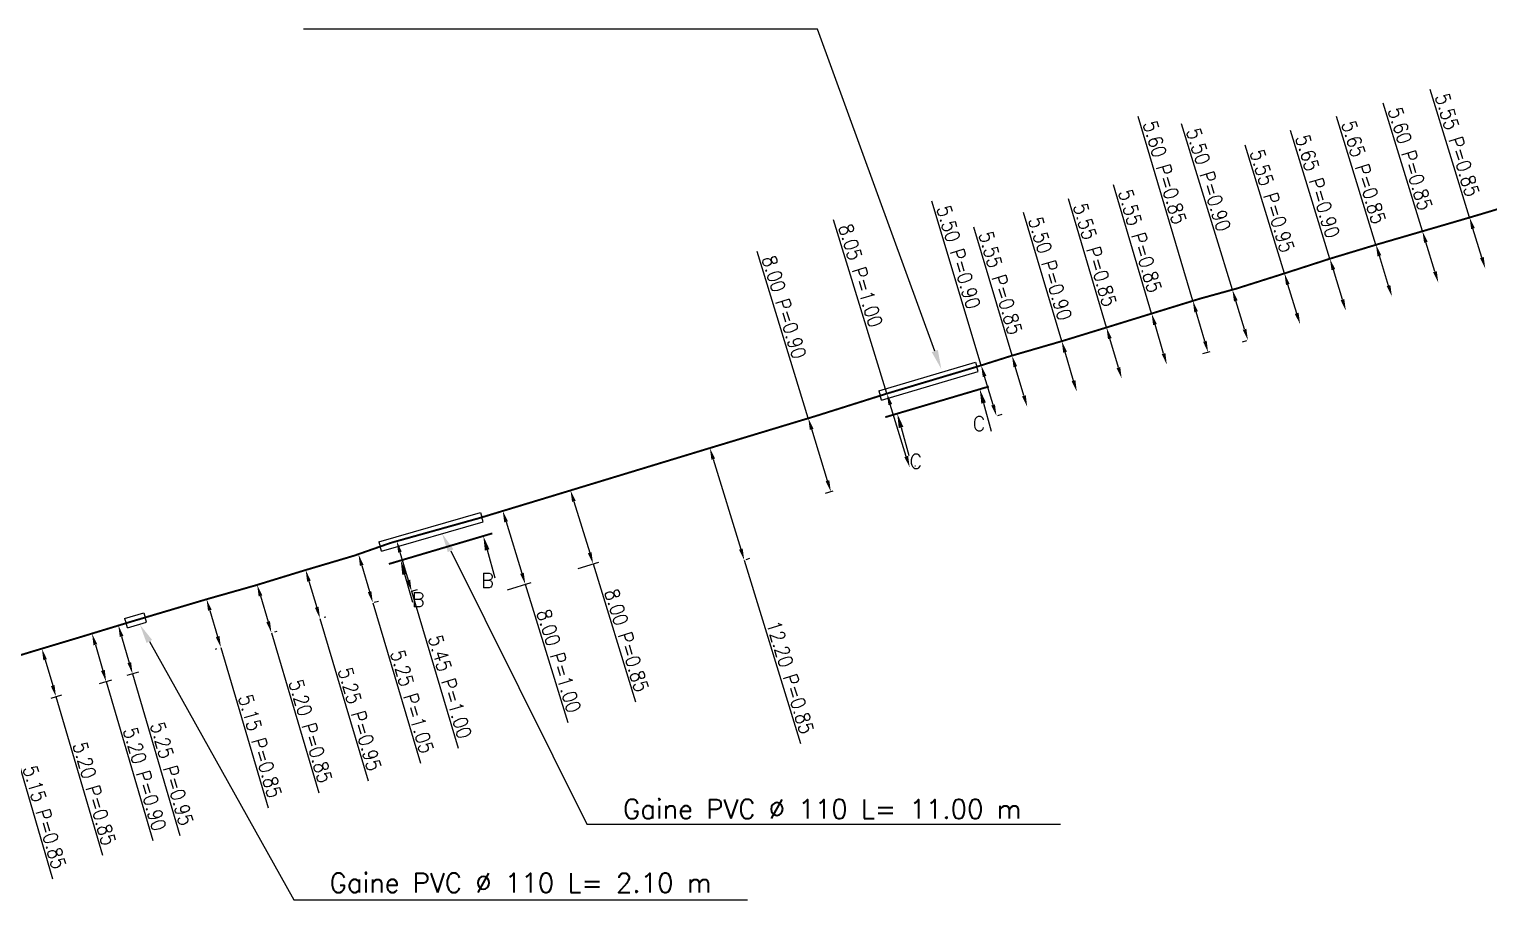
# Model space of a CAD drawing. Header units: millimetres. Extents: x 139000 to 140000, y 124026 to 124498.
# Drawn here: x 139176 to 139328, y 124200.9 to 124291.6 of the extents above; entities that cross this region are included whole.
import ezdxf
from ezdxf.enums import TextEntityAlignment as Align

# ---------------------------------------------------------------- set-up
doc = ezdxf.new("R2010")
doc.units = ezdxf.units.MM
doc.layers.get('DEFPOINTS').update_dxf_attribs({"linetype": 'CONTINUOUS'})
for name, color, linetype in [('BF05', 7, 'CONTINUOUS'), ('O_100', 6, 'CONTINUOUS'), ('O_400', 7, 'CONTINUOUS')]:
    doc.layers.add(name, color=color, linetype=linetype)
doc.styles.get("Standard").update_dxf_attribs({"font": 'romans.shx', "width": 0.85})
doc.dimstyles.get("Standard").update_dxf_attribs({"dimtxt": 1.5, "dimasz": 1.2, "dimexe": 0.625, "dimexo": 0.625, "dimgap": 0.25, "dimtad": 1, "dimdec": 1, "dimzin": 0, "dimdsep": 46, "dimtxsty": 'Standard', "dimcen": -0.5, "dimadec": 0, "dimazin": 0, "dimtfac": 1, "dimtdec": 1, "dimtmove": 0, "dimatfit": 3, "dimfxl": 0, "dimtolj": 1, "dimtzin": 0, "dimarcsym": 0})

# ---------------------------------------------------------------- blocks, each defined once
blk = doc.blocks.new('*D12')
at = {"layer": 'DEFPOINTS', "color": 0, "linetype": 'Continuous', "transparency": 16777216}
for p in [(139325.98, 124272), (139325.98, 124272), (139327.61, 124266.7)]:
    blk.add_point(p, dxfattribs=at)
at = {"layer": 'O_100', "color": 0, "linetype": 'Continuous', "lineweight": -2, "transparency": 16777216}
for p, q in [((139325.98, 124272), (139321.88, 124285.35)), ((139327.26, 124267.84), (139326.33, 124270.85))]:
    blk.add_line(p, q, dxfattribs=at)
at = {"layer": 'O_100', "color": 0, "linetype": 'Continuous', "transparency": 16777216}
for points in [[(139326.52, 124270.91), (139326.14, 124270.79), (139325.98, 124272)], [(139327.45, 124267.9), (139327.07, 124267.78), (139327.61, 124266.7)]]:
    blk.add_solid(points, dxfattribs=at)
at = {"layer": 'O_100', "color": 0, "linetype": 'Continuous', "transparency": 16777216, "insert": (139324.71, 124279.54), "char_height": 1.5, "attachment_point": 5, "rotation": 287.0768}
blk.add_mtext('\\A1;5.55 P=0.85', dxfattribs=at)
blk = doc.blocks.new('*D13')
at = {"layer": 'DEFPOINTS', "color": 0, "linetype": 'Continuous', "transparency": 16777216}
for p in [(139321.07, 124270.57), (139321.07, 124270.57), (139322.72, 124265.22)]:
    blk.add_point(p, dxfattribs=at)
at = {"layer": 'O_100', "color": 0, "linetype": 'Continuous', "lineweight": -2, "transparency": 16777216}
for p, q in [((139321.07, 124270.57), (139316.97, 124283.92)), ((139322.37, 124266.37), (139321.43, 124269.42))]:
    blk.add_line(p, q, dxfattribs=at)
at = {"layer": 'O_100', "color": 0, "linetype": 'Continuous', "transparency": 16777216}
for points in [[(139321.62, 124269.48), (139321.24, 124269.37), (139321.07, 124270.57)], [(139322.56, 124266.42), (139322.18, 124266.31), (139322.72, 124265.22)]]:
    blk.add_solid(points, dxfattribs=at)
at = {"layer": 'O_100', "color": 0, "linetype": 'Continuous', "transparency": 16777216, "insert": (139319.8, 124278.11), "char_height": 1.5, "attachment_point": 5, "rotation": 287.0768}
blk.add_mtext('\\A1;5.60 P=0.85', dxfattribs=at)
blk = doc.blocks.new('*D14')
at = {"layer": 'DEFPOINTS', "color": 0, "linetype": 'Continuous', "transparency": 16777216}
for p in [(139316.23, 124269.16), (139316.23, 124269.16), (139317.89, 124263.76)]:
    blk.add_point(p, dxfattribs=at)
at = {"layer": 'O_100', "color": 0, "linetype": 'Continuous', "lineweight": -2, "transparency": 16777216}
for p, q in [((139316.23, 124269.16), (139312.13, 124282.51)), ((139317.54, 124264.9), (139316.58, 124268.01))]:
    blk.add_line(p, q, dxfattribs=at)
at = {"layer": 'O_100', "color": 0, "linetype": 'Continuous', "transparency": 16777216}
for points in [[(139316.78, 124268.07), (139316.39, 124267.95), (139316.23, 124269.16)], [(139317.73, 124264.96), (139317.35, 124264.85), (139317.89, 124263.76)]]:
    blk.add_solid(points, dxfattribs=at)
at = {"layer": 'O_100', "color": 0, "linetype": 'Continuous', "transparency": 16777216, "insert": (139314.96, 124276.7), "char_height": 1.5, "attachment_point": 5, "rotation": 287.0768}
blk.add_mtext('\\A1;5.65 P=0.85', dxfattribs=at)
blk = doc.blocks.new('*D15')
at = {"layer": 'DEFPOINTS', "color": 0, "linetype": 'Continuous', "transparency": 16777216}
for p in [(139311.43, 124267.71), (139311.43, 124267.71), (139313.09, 124262.31)]:
    blk.add_point(p, dxfattribs=at)
at = {"layer": 'O_100', "color": 0, "linetype": 'Continuous', "lineweight": -2, "transparency": 16777216}
for p, q in [((139311.43, 124267.71), (139307.33, 124281.06)), ((139312.74, 124263.46), (139311.79, 124266.57))]:
    blk.add_line(p, q, dxfattribs=at)
at = {"layer": 'O_100', "color": 0, "linetype": 'Continuous', "transparency": 16777216}
for points in [[(139311.98, 124266.63), (139311.6, 124266.51), (139311.43, 124267.71)], [(139312.93, 124263.52), (139312.55, 124263.4), (139313.09, 124262.31)]]:
    blk.add_solid(points, dxfattribs=at)
at = {"layer": 'O_100', "color": 0, "linetype": 'Continuous', "transparency": 16777216, "insert": (139310.16, 124275.25), "char_height": 1.5, "attachment_point": 5, "rotation": 287.0768}
blk.add_mtext('\\A1;5.65 P=0.90', dxfattribs=at)
blk = doc.blocks.new('*D16')
at = {"layer": 'DEFPOINTS', "color": 0, "linetype": 'Continuous', "transparency": 16777216}
for p in [(139306.7, 124266.18), (139306.7, 124266.18), (139308.33, 124260.88)]:
    blk.add_point(p, dxfattribs=at)
at = {"layer": 'O_100', "color": 0, "linetype": 'Continuous', "lineweight": -2, "transparency": 16777216}
for p, q in [((139306.7, 124266.18), (139302.6, 124279.53)), ((139307.98, 124262.02), (139307.05, 124265.03))]:
    blk.add_line(p, q, dxfattribs=at)
at = {"layer": 'O_100', "color": 0, "linetype": 'Continuous', "transparency": 16777216}
for points in [[(139307.24, 124265.09), (139306.86, 124264.97), (139306.7, 124266.18)], [(139308.17, 124262.08), (139307.78, 124261.96), (139308.33, 124260.88)]]:
    blk.add_solid(points, dxfattribs=at)
at = {"layer": 'O_100', "color": 0, "linetype": 'Continuous', "transparency": 16777216, "insert": (139305.43, 124273.72), "char_height": 1.5, "attachment_point": 5, "rotation": 287.0768}
blk.add_mtext('\\A1;5.55 P=0.95', dxfattribs=at)
blk = doc.blocks.new('*D17')
at = {"layer": 'DEFPOINTS', "color": 0, "linetype": 'Continuous', "transparency": 16777216}
for p in [(139301.71, 124264.6), (139302.9, 124259.21), (139303.33, 124259.34)]:
    blk.add_point(p, dxfattribs=at)
at = {"layer": 'O_100', "color": 0, "linetype": 'Continuous', "lineweight": -2, "transparency": 16777216}
for p, q in [((139301.28, 124264.47), (139295.97, 124281.75)), ((139301.12, 124264.42), (139300.68, 124264.28)), ((139302.54, 124260.36), (139301.63, 124263.32)), ((139302.73, 124259.16), (139302.3, 124259.03))]:
    blk.add_line(p, q, dxfattribs=at)
at = {"layer": 'O_100', "color": 0, "linetype": 'Continuous', "transparency": 16777216}
for points in [[(139301.82, 124263.38), (139301.44, 124263.26), (139301.28, 124264.47)], [(139302.73, 124260.42), (139302.35, 124260.3), (139302.9, 124259.21)]]:
    blk.add_solid(points, dxfattribs=at)
at = {"layer": 'O_100', "color": 0, "linetype": 'Continuous', "transparency": 16777216, "insert": (139298.8, 124275.94), "char_height": 1.5, "attachment_point": 5, "rotation": 287.0768}
blk.add_mtext('\\A1;5.50 P=0.90', dxfattribs=at)
blk = doc.blocks.new('*D18')
at = {"layer": 'DEFPOINTS', "color": 0, "linetype": 'Continuous', "transparency": 16777216}
for p in [(139297.94, 124263.56), (139298.75, 124257.96), (139299.53, 124258.2)]:
    blk.add_point(p, dxfattribs=at)
at = {"layer": 'O_100', "color": 0, "linetype": 'Continuous', "lineweight": -2, "transparency": 16777216}
for p, q in [((139297.16, 124263.33), (139291.46, 124282.51)), ((139297.34, 124263.39), (139296.56, 124263.15)), ((139298.41, 124259.11), (139297.5, 124262.18)), ((139298.93, 124258.02), (139298.15, 124257.79))]:
    blk.add_line(p, q, dxfattribs=at)
at = {"layer": 'O_100', "color": 0, "linetype": 'Continuous', "transparency": 16777216}
for points in [[(139297.69, 124262.24), (139297.31, 124262.12), (139297.16, 124263.33)], [(139298.6, 124259.17), (139298.22, 124259.06), (139298.75, 124257.96)]]:
    blk.add_solid(points, dxfattribs=at)
at = {"layer": 'O_100', "color": 0, "linetype": 'Continuous', "transparency": 16777216, "insert": (139294.24, 124276.68), "char_height": 1.5, "attachment_point": 5, "rotation": 286.5356}
blk.add_mtext('\\A1;5.60 P=0.85', dxfattribs=at)
blk = doc.blocks.new('*D19')
at = {"layer": 'DEFPOINTS', "color": 0, "linetype": 'Continuous', "transparency": 16777216}
for p in [(139292.87, 124262), (139292.87, 124262), (139294.45, 124256.68)]:
    blk.add_point(p, dxfattribs=at)
at = {"layer": 'O_100', "color": 0, "linetype": 'Continuous', "lineweight": -2, "transparency": 16777216}
for p, q in [((139292.87, 124262), (139288.9, 124275.39)), ((139294.11, 124257.83), (139293.22, 124260.85))]:
    blk.add_line(p, q, dxfattribs=at)
at = {"layer": 'O_100', "color": 0, "linetype": 'Continuous', "transparency": 16777216}
for points in [[(139293.41, 124260.91), (139293.02, 124260.79), (139292.87, 124262)], [(139294.3, 124257.89), (139293.92, 124257.77), (139294.45, 124256.68)]]:
    blk.add_solid(points, dxfattribs=at)
at = {"layer": 'O_100', "color": 0, "linetype": 'Continuous', "transparency": 16777216, "insert": (139291.67, 124269.55), "char_height": 1.5, "attachment_point": 5, "rotation": 286.5356}
blk.add_mtext('\\A1;5.55 P=0.85', dxfattribs=at)
blk = doc.blocks.new('*D20')
at = {"layer": 'DEFPOINTS', "color": 0, "linetype": 'Continuous', "transparency": 16777216}
for p in [(139288.17, 124260.55), (139288.17, 124260.55), (139289.75, 124255.23)]:
    blk.add_point(p, dxfattribs=at)
at = {"layer": 'O_100', "color": 0, "linetype": 'Continuous', "lineweight": -2, "transparency": 16777216}
for p, q in [((139288.17, 124260.55), (139284.2, 124273.93)), ((139289.41, 124256.38), (139288.51, 124259.4))]:
    blk.add_line(p, q, dxfattribs=at)
at = {"layer": 'O_100', "color": 0, "linetype": 'Continuous', "transparency": 16777216}
for points in [[(139288.7, 124259.45), (139288.32, 124259.34), (139288.17, 124260.55)], [(139289.6, 124256.43), (139289.22, 124256.32), (139289.75, 124255.23)]]:
    blk.add_solid(points, dxfattribs=at)
at = {"layer": 'O_100', "color": 0, "linetype": 'Continuous', "transparency": 16777216, "insert": (139286.97, 124268.1), "char_height": 1.5, "attachment_point": 5, "rotation": 286.5356}
blk.add_mtext('\\A1;5.55 P=0.85', dxfattribs=at)
blk = doc.blocks.new('*D21')
at = {"layer": 'DEFPOINTS', "color": 0, "linetype": 'Continuous', "transparency": 16777216}
for p in [(139283.51, 124259.12), (139283.51, 124259.12), (139285.08, 124253.85)]:
    blk.add_point(p, dxfattribs=at)
at = {"layer": 'O_100', "color": 0, "linetype": 'Continuous', "lineweight": -2, "transparency": 16777216}
for p, q in [((139283.51, 124259.12), (139279.54, 124272.51)), ((139284.74, 124255), (139283.85, 124257.97))]:
    blk.add_line(p, q, dxfattribs=at)
at = {"layer": 'O_100', "color": 0, "linetype": 'Continuous', "transparency": 16777216}
for points in [[(139284.05, 124258.03), (139283.66, 124257.92), (139283.51, 124259.12)], [(139284.93, 124255.06), (139284.54, 124254.95), (139285.08, 124253.85)]]:
    blk.add_solid(points, dxfattribs=at)
at = {"layer": 'O_100', "color": 0, "linetype": 'Continuous', "transparency": 16777216, "insert": (139282.31, 124266.68), "char_height": 1.5, "attachment_point": 5, "rotation": 286.5356}
blk.add_mtext('\\A1;5.50 P=0.90', dxfattribs=at)
blk = doc.blocks.new('*D22')
at = {"layer": 'DEFPOINTS', "color": 0, "linetype": 'Continuous', "transparency": 16777216}
for p in [(139278.33, 124257.62), (139278.33, 124257.62), (139279.91, 124252.3)]:
    blk.add_point(p, dxfattribs=at)
at = {"layer": 'O_100', "color": 0, "linetype": 'Continuous', "lineweight": -2, "transparency": 16777216}
for p, q in [((139278.33, 124257.62), (139274.35, 124271)), ((139279.56, 124253.45), (139278.67, 124256.47))]:
    blk.add_line(p, q, dxfattribs=at)
at = {"layer": 'O_100', "color": 0, "linetype": 'Continuous', "transparency": 16777216}
for points in [[(139278.86, 124256.52), (139278.48, 124256.41), (139278.33, 124257.62)], [(139279.76, 124253.5), (139279.37, 124253.39), (139279.91, 124252.3)]]:
    blk.add_solid(points, dxfattribs=at)
at = {"layer": 'O_100', "color": 0, "linetype": 'Continuous', "transparency": 16777216, "insert": (139277.13, 124265.17), "char_height": 1.5, "attachment_point": 5, "rotation": 286.5356}
blk.add_mtext('\\A1;5.55 P=0.85', dxfattribs=at)
blk = doc.blocks.new('*D23')
at = {"layer": 'DEFPOINTS', "color": 0, "linetype": 'Continuous', "transparency": 16777216}
for p in [(139274.66, 124256.46), (139276.25, 124251.2), (139276.71, 124251.33)]:
    blk.add_point(p, dxfattribs=at)
at = {"layer": 'O_100', "color": 0, "linetype": 'Continuous', "lineweight": -2, "transparency": 16777216}
for p, q in [((139275.12, 124256.6), (139269.97, 124273.69)), ((139275.26, 124256.64), (139275.72, 124256.78)), ((139276.36, 124252.48), (139275.47, 124255.45)), ((139276.85, 124251.38), (139277.31, 124251.51))]:
    blk.add_line(p, q, dxfattribs=at)
at = {"layer": 'O_100', "color": 0, "linetype": 'Continuous', "transparency": 16777216}
for points in [[(139275.66, 124255.51), (139275.28, 124255.39), (139275.12, 124256.6)], [(139276.55, 124252.54), (139276.17, 124252.43), (139276.71, 124251.33)]]:
    blk.add_solid(points, dxfattribs=at)
at = {"layer": 'O_100', "color": 0, "linetype": 'Continuous', "transparency": 16777216, "insert": (139272.77, 124267.87), "char_height": 1.5, "attachment_point": 5, "rotation": 286.7669}
blk.add_mtext('\\A1;5.50 P=0.90', dxfattribs=at)
blk = doc.blocks.new('*D24')
at = {"layer": 'DEFPOINTS', "color": 0, "linetype": 'Continuous', "transparency": 16777216}
for p in [(139265.25, 124253.65), (139265.3, 124253.67), (139267.61, 124245.95)]:
    blk.add_point(p, dxfattribs=at)
at = {"layer": 'O_100', "color": 0, "linetype": 'Continuous', "lineweight": -2, "transparency": 16777216}
for p, q in [((139265.3, 124253.67), (139259.74, 124271.77)), ((139265.84, 124253.83), (139265.9, 124253.85)), ((139267.31, 124247.12), (139265.65, 124252.52)), ((139268.21, 124246.14), (139268.26, 124246.15))]:
    blk.add_line(p, q, dxfattribs=at)
at = {"layer": 'O_100', "color": 0, "linetype": 'Continuous', "transparency": 16777216}
for points in [[(139265.85, 124252.58), (139265.46, 124252.46), (139265.3, 124253.67)], [(139267.51, 124247.18), (139267.12, 124247.06), (139267.67, 124245.97)]]:
    blk.add_solid(points, dxfattribs=at)
at = {"layer": 'O_100', "color": 0, "linetype": 'Continuous', "transparency": 16777216, "insert": (139262.57, 124265.96), "char_height": 1.5, "attachment_point": 5, "rotation": 287.0768}
blk.add_mtext('\\A1;8.05 P=1.00', dxfattribs=at)
blk = doc.blocks.new('*D25')
at = {"layer": 'DEFPOINTS', "color": 0, "linetype": 'Continuous', "transparency": 16777216}
for p in [(139257.11, 124251.09), (139257.9, 124251.33), (139260.25, 124243.69)]:
    blk.add_point(p, dxfattribs=at)
at = {"layer": 'O_100', "color": 0, "linetype": 'Continuous', "lineweight": -2, "transparency": 16777216}
for p, q in [((139257.11, 124251.09), (139251.77, 124268.47)), ((139257.3, 124251.15), (139256.52, 124250.91)), ((139259.11, 124244.59), (139257.47, 124249.95)), ((139259.65, 124243.5), (139258.86, 124243.26))]:
    blk.add_line(p, q, dxfattribs=at)
at = {"layer": 'O_100', "color": 0, "linetype": 'Continuous', "transparency": 16777216}
for points in [[(139257.66, 124250), (139257.27, 124249.89), (139257.11, 124251.09)], [(139259.3, 124244.65), (139258.92, 124244.53), (139259.46, 124243.45)]]:
    blk.add_solid(points, dxfattribs=at)
at = {"layer": 'O_100', "color": 0, "linetype": 'Continuous', "transparency": 16777216, "insert": (139254.6, 124262.67), "char_height": 1.5, "attachment_point": 5, "rotation": 287.0768}
blk.add_mtext('\\A1;8.00 P=0.90', dxfattribs=at)
blk = doc.blocks.new('*D26')
at = {"layer": 'DEFPOINTS', "color": 0, "linetype": 'Continuous', "transparency": 16777216}
for p in [(139246.46, 124247.87), (139246.86, 124247.99), (139250.05, 124236.2)]:
    blk.add_point(p, dxfattribs=at)
at = {"layer": 'O_100', "color": 0, "linetype": 'Continuous', "lineweight": -2, "transparency": 16777216}
for p, q in [((139247.06, 124248.05), (139247.46, 124248.17)), ((139247.21, 124246.84), (139250.09, 124237.47)), ((139250.44, 124236.32), (139256.31, 124217.22)), ((139250.64, 124236.39), (139251.04, 124236.51))]:
    blk.add_line(p, q, dxfattribs=at)
at = {"layer": 'O_100', "color": 0, "linetype": 'Continuous', "transparency": 16777216}
for points in [[(139247.4, 124246.9), (139247.02, 124246.78), (139246.86, 124247.99)], [(139250.28, 124237.53), (139249.9, 124237.41), (139250.44, 124236.32)]]:
    blk.add_solid(points, dxfattribs=at)
at = {"layer": 'O_100', "color": 0, "linetype": 'Continuous', "transparency": 16777216, "insert": (139255.24, 124224.11), "char_height": 1.5, "attachment_point": 5, "rotation": 287.0768}
blk.add_mtext('\\A1;12.20 P=0.85', dxfattribs=at)
blk = doc.blocks.new('*D27')
at = {"layer": 'DEFPOINTS', "color": 0, "linetype": 'Continuous', "transparency": 16777216}
for p in [(139230.18, 124242.92), (139232.35, 124243.59), (139232.53, 124235.27)]:
    blk.add_point(p, dxfattribs=at)
at = {"layer": 'O_100', "color": 0, "linetype": 'Continuous', "lineweight": -2, "transparency": 16777216}
for p, q in [((139230.78, 124243.1), (139232.95, 124243.77)), ((139232.71, 124242.44), (139234.35, 124237.09)), ((139233.13, 124235.46), (139235.3, 124236.12)), ((139234.7, 124235.94), (139239.12, 124221.56))]:
    blk.add_line(p, q, dxfattribs=at)
at = {"layer": 'O_100', "color": 0, "linetype": 'Continuous', "transparency": 16777216}
for points in [[(139232.9, 124242.5), (139232.51, 124242.38), (139232.35, 124243.59)], [(139234.54, 124237.15), (139234.16, 124237.03), (139234.7, 124235.94)]]:
    blk.add_solid(points, dxfattribs=at)
at = {"layer": 'O_100', "color": 0, "linetype": 'Continuous', "transparency": 16777216, "insert": (139238.2, 124227.95), "char_height": 1.5, "attachment_point": 5, "rotation": 287.0768}
blk.add_mtext('\\A1;8.00 P=0.85', dxfattribs=at)
blk = doc.blocks.new('*D28')
at = {"layer": 'DEFPOINTS', "color": 0, "linetype": 'Continuous', "transparency": 16777216}
for p in [(139225.29, 124241.45), (139222.82, 124240.69), (139225.17, 124233.05)]:
    blk.add_point(p, dxfattribs=at)
at = {"layer": 'O_100', "color": 0, "linetype": 'Continuous', "lineweight": -2, "transparency": 16777216}
for p, q in [((139223.42, 124240.88), (139225.89, 124241.64)), ((139225.65, 124240.31), (139227.29, 124234.95)), ((139225.77, 124233.23), (139228.24, 124233.99)), ((139227.64, 124233.81), (139232.06, 124219.42))]:
    blk.add_line(p, q, dxfattribs=at)
at = {"layer": 'O_100', "color": 0, "linetype": 'Continuous', "transparency": 16777216}
for points in [[(139225.84, 124240.36), (139225.45, 124240.25), (139225.29, 124241.45)], [(139227.48, 124235.01), (139227.1, 124234.89), (139227.64, 124233.81)]]:
    blk.add_solid(points, dxfattribs=at)
at = {"layer": 'O_100', "color": 0, "linetype": 'Continuous', "transparency": 16777216, "insert": (139231.14, 124225.82), "char_height": 1.5, "attachment_point": 5, "rotation": 287.0768}
blk.add_mtext('\\A1;8.00 P=1.00', dxfattribs=at)
blk = doc.blocks.new('*D29')
at = {"layer": 'DEFPOINTS', "color": 0, "linetype": 'Continuous', "transparency": 16777216}
for p in [(139213.63, 124238.12), (139214.25, 124238.31), (139215.19, 124232.9)]:
    blk.add_point(p, dxfattribs=at)
at = {"layer": 'O_100', "color": 0, "linetype": 'Continuous', "lineweight": -2, "transparency": 16777216}
for p, q in [((139214.23, 124238.3), (139214.85, 124238.48)), ((139214.59, 124237.15), (139215.46, 124234.23)), ((139215.79, 124233.08), (139216.4, 124233.26)), ((139215.8, 124233.08), (139220.66, 124216.73))]:
    blk.add_line(p, q, dxfattribs=at)
at = {"layer": 'O_100', "color": 0, "linetype": 'Continuous', "transparency": 16777216}
for points in [[(139214.78, 124237.21), (139214.4, 124237.1), (139214.25, 124238.31)], [(139215.65, 124234.29), (139215.27, 124234.17), (139215.8, 124233.08)]]:
    blk.add_solid(points, dxfattribs=at)
at = {"layer": 'O_100', "color": 0, "linetype": 'Continuous', "transparency": 16777216, "insert": (139219.8, 124223.13), "char_height": 1.5, "attachment_point": 5, "rotation": 286.5524}
blk.add_mtext('\\A1;5.45 P=1.00', dxfattribs=at)
blk = doc.blocks.new('*D30')
at = {"layer": 'DEFPOINTS', "color": 0, "linetype": 'Continuous', "transparency": 16777216}
for p in [(139209.8, 124236.78), (139210.27, 124236.92), (139211.3, 124231.75)]:
    blk.add_point(p, dxfattribs=at)
at = {"layer": 'O_100', "color": 0, "linetype": 'Continuous', "lineweight": -2, "transparency": 16777216}
for p, q in [((139210.4, 124236.96), (139210.87, 124237.1)), ((139210.61, 124235.77), (139211.42, 124233.04)), ((139211.9, 124231.93), (139212.36, 124232.06)), ((139211.76, 124231.89), (139216.71, 124215.17))]:
    blk.add_line(p, q, dxfattribs=at)
at = {"layer": 'O_100', "color": 0, "linetype": 'Continuous', "transparency": 16777216}
for points in [[(139210.8, 124235.83), (139210.42, 124235.71), (139210.27, 124236.92)], [(139211.61, 124233.09), (139211.23, 124232.98), (139211.76, 124231.89)]]:
    blk.add_solid(points, dxfattribs=at)
at = {"layer": 'O_100', "color": 0, "linetype": 'Continuous', "transparency": 16777216, "insert": (139215.86, 124221.57), "char_height": 1.5, "attachment_point": 5, "rotation": 286.5109}
blk.add_mtext('\\A1;5.25 P=1.05', dxfattribs=at)
blk = doc.blocks.new('*D31')
at = {"layer": 'DEFPOINTS', "color": 0, "linetype": 'Continuous', "transparency": 16777216}
for p in [(139204.6, 124235.24), (139204.77, 124235.29), (139206.09, 124230.2)]:
    blk.add_point(p, dxfattribs=at)
at = {"layer": 'O_100', "color": 0, "linetype": 'Continuous', "lineweight": -2, "transparency": 16777216}
for p, q in [((139205.2, 124235.41), (139205.37, 124235.46)), ((139205.11, 124234.14), (139205.92, 124231.4)), ((139206.26, 124230.25), (139211.27, 124213.35)), ((139206.69, 124230.38), (139206.86, 124230.43))]:
    blk.add_line(p, q, dxfattribs=at)
at = {"layer": 'O_100', "color": 0, "linetype": 'Continuous', "transparency": 16777216}
for points in [[(139205.3, 124234.19), (139204.92, 124234.08), (139204.77, 124235.29)], [(139206.11, 124231.46), (139205.73, 124231.35), (139206.26, 124230.25)]]:
    blk.add_solid(points, dxfattribs=at)
at = {"layer": 'O_100', "color": 0, "linetype": 'Continuous', "transparency": 16777216, "insert": (139210.41, 124219.75), "char_height": 1.5, "attachment_point": 5, "rotation": 286.5109}
blk.add_mtext('\\A1;5.25 P=0.95', dxfattribs=at)
blk = doc.blocks.new('*D32')
at = {"layer": 'DEFPOINTS', "color": 0, "linetype": 'Continuous', "transparency": 16777216}
for p in [(139199.48, 124233.67), (139199.72, 124233.75), (139200.95, 124228.69)]:
    blk.add_point(p, dxfattribs=at)
at = {"layer": 'O_100', "color": 0, "linetype": 'Continuous', "lineweight": -2, "transparency": 16777216}
for p, q in [((139200.07, 124233.85), (139200.32, 124233.92)), ((139200.06, 124232.6), (139200.86, 124229.91)), ((139201.2, 124228.76), (139206.14, 124212.1)), ((139201.55, 124228.87), (139201.8, 124228.94))]:
    blk.add_line(p, q, dxfattribs=at)
at = {"layer": 'O_100', "color": 0, "linetype": 'Continuous', "transparency": 16777216}
for points in [[(139200.25, 124232.65), (139199.87, 124232.54), (139199.72, 124233.75)], [(139201.05, 124229.97), (139200.67, 124229.85), (139201.2, 124228.76)]]:
    blk.add_solid(points, dxfattribs=at)
at = {"layer": 'O_100', "color": 0, "linetype": 'Continuous', "transparency": 16777216, "insert": (139205.28, 124218.5), "char_height": 1.5, "attachment_point": 5, "rotation": 286.5109}
blk.add_mtext('\\A1;5.20 P=0.85', dxfattribs=at)
blk = doc.blocks.new('*D33')
at = {"layer": 'DEFPOINTS', "color": 0, "linetype": 'Continuous', "transparency": 16777216}
for p in [(139194.45, 124232.25), (139194.6, 124232.29), (139196.09, 124227.26)]:
    blk.add_point(p, dxfattribs=at)
at = {"layer": 'O_100', "color": 0, "linetype": 'Continuous', "lineweight": -2, "transparency": 16777216}
for p, q in [((139194, 124232.11), (139193.85, 124232.07)), ((139194.79, 124231.09), (139195.6, 124228.36)), ((139195.49, 124227.08), (139195.34, 124227.03)), ((139195.94, 124227.21), (139200.88, 124210.54))]:
    blk.add_line(p, q, dxfattribs=at)
at = {"layer": 'O_100', "color": 0, "linetype": 'Continuous', "transparency": 16777216}
for points in [[(139194.98, 124231.15), (139194.6, 124231.04), (139194.45, 124232.25)], [(139195.79, 124228.42), (139195.41, 124228.31), (139195.94, 124227.21)]]:
    blk.add_solid(points, dxfattribs=at)
at = {"layer": 'O_100', "color": 0, "linetype": 'Continuous', "transparency": 16777216, "insert": (139200.03, 124216.94), "char_height": 1.5, "attachment_point": 5, "rotation": 286.5109}
blk.add_mtext('\\A1;5.15 P=0.85', dxfattribs=at)
blk = doc.blocks.new('*D34')
at = {"layer": 'DEFPOINTS', "color": 0, "linetype": 'Continuous', "transparency": 16777216}
for p in [(139185.26, 124229.53), (139186.48, 124229.88), (139187.95, 124224.84)]:
    blk.add_point(p, dxfattribs=at)
at = {"layer": 'O_100', "color": 0, "linetype": 'Continuous', "lineweight": -2, "transparency": 16777216}
for p, q in [((139185.88, 124229.71), (139184.66, 124229.35)), ((139185.6, 124228.37), (139186.4, 124225.64)), ((139187.35, 124224.67), (139186.14, 124224.31)), ((139186.74, 124224.49), (139191.68, 124207.65))]:
    blk.add_line(p, q, dxfattribs=at)
at = {"layer": 'O_100', "color": 0, "linetype": 'Continuous', "transparency": 16777216}
for points in [[(139185.79, 124228.43), (139185.41, 124228.32), (139185.26, 124229.53)], [(139186.59, 124225.7), (139186.21, 124225.58), (139186.74, 124224.49)]]:
    blk.add_solid(points, dxfattribs=at)
at = {"layer": 'O_100', "color": 0, "linetype": 'Continuous', "transparency": 16777216, "insert": (139190.84, 124214.06), "char_height": 1.5, "attachment_point": 5, "rotation": 286.3395}
blk.add_mtext('\\A1;5.25 P=0.95', dxfattribs=at)
blk = doc.blocks.new('*D35')
at = {"layer": 'DEFPOINTS', "color": 0, "linetype": 'Continuous', "transparency": 16777216}
for p in [(139181.22, 124228.28), (139182.53, 124228.66), (139182.69, 124223.29)]:
    blk.add_point(p, dxfattribs=at)
at = {"layer": 'O_100', "color": 0, "linetype": 'Continuous', "lineweight": -2, "transparency": 16777216}
for p, q in [((139181.82, 124228.45), (139183.13, 124228.84)), ((139182.87, 124227.51), (139183.65, 124224.82)), ((139183.29, 124223.46), (139184.59, 124223.85)), ((139183.99, 124223.67), (139188.85, 124207.11))]:
    blk.add_line(p, q, dxfattribs=at)
at = {"layer": 'O_100', "color": 0, "linetype": 'Continuous', "transparency": 16777216}
for points in [[(139183.06, 124227.57), (139182.67, 124227.45), (139182.53, 124228.66)], [(139183.85, 124224.88), (139183.46, 124224.77), (139183.99, 124223.67)]]:
    blk.add_solid(points, dxfattribs=at)
at = {"layer": 'O_100', "color": 0, "linetype": 'Continuous', "transparency": 16777216, "insert": (139188.01, 124213.52), "char_height": 1.5, "attachment_point": 5, "rotation": 286.3395}
blk.add_mtext('\\A1;5.20 P=0.90', dxfattribs=at)
blk = doc.blocks.new('*D36')
at = {"layer": 'DEFPOINTS', "color": 0, "linetype": 'Continuous', "transparency": 16777216}
for p in [(139176.19, 124226.77), (139177.3, 124227.1), (139177.66, 124221.78)]:
    blk.add_point(p, dxfattribs=at)
at = {"layer": 'O_100', "color": 0, "linetype": 'Continuous', "lineweight": -2, "transparency": 16777216}
for p, q in [((139176.79, 124226.95), (139177.9, 124227.27)), ((139177.64, 124225.94), (139178.43, 124223.26)), ((139178.26, 124221.96), (139179.36, 124222.28)), ((139178.76, 124222.11), (139183.61, 124205.58))]:
    blk.add_line(p, q, dxfattribs=at)
at = {"layer": 'O_100', "color": 0, "linetype": 'Continuous', "transparency": 16777216}
for points in [[(139177.83, 124226), (139177.45, 124225.89), (139177.3, 124227.1)], [(139178.62, 124223.31), (139178.23, 124223.2), (139178.76, 124222.11)]]:
    blk.add_solid(points, dxfattribs=at)
at = {"layer": 'O_100', "color": 0, "linetype": 'Continuous', "transparency": 16777216, "insert": (139182.77, 124211.99), "char_height": 1.5, "attachment_point": 5, "rotation": 286.3395}
blk.add_mtext('\\A1;5.20 P=0.85', dxfattribs=at)
blk = doc.blocks.new('*D37')
at = {"layer": 'DEFPOINTS', "color": 0, "linetype": 'Continuous', "transparency": 16777216}
for p in [(139171.13, 124225.23), (139171.87, 124225.45), (139172.58, 124220.29)]:
    blk.add_point(p, dxfattribs=at)
at = {"layer": 'O_100', "color": 0, "linetype": 'Continuous', "lineweight": -2, "transparency": 16777216}
for p, q in [((139171.73, 124225.41), (139172.47, 124225.63)), ((139172.21, 124224.3), (139172.99, 124221.66)), ((139173.18, 124220.46), (139173.92, 124220.68)), ((139173.32, 124220.51), (139178.42, 124203.14))]:
    blk.add_line(p, q, dxfattribs=at)
at = {"layer": 'O_100', "color": 0, "linetype": 'Continuous', "transparency": 16777216}
for points in [[(139172.4, 124224.35), (139172.02, 124224.24), (139171.87, 124225.45)], [(139173.18, 124221.72), (139172.79, 124221.6), (139173.32, 124220.51)]]:
    blk.add_solid(points, dxfattribs=at)
at = {"layer": 'O_100', "color": 0, "linetype": 'Continuous', "transparency": 16777216, "insert": (139177.58, 124209.54), "char_height": 1.5, "attachment_point": 5, "rotation": 286.3395}
blk.add_mtext('\\A1;5.15 P=0.85', dxfattribs=at)

msp = doc.modelspace()

# ---------------------------------------------------------------- linework, layer by layer
at = {"layer": 'BF05'}
for p, q in [((139275.37, 124252.67), (139276.17, 124249.76)), ((139266.77, 124250.14), (139267.58, 124247.22)), ((139223.67, 124237.38), (139224.47, 124234.47)), ((139215.07, 124234.85), (139215.88, 124231.93))]:
    msp.add_line(p, q, dxfattribs=at)
at = {"layer": 'BF05', "const_width": 0.2, "flags": 128}
for points in [[(139275.91, 124254.4), (139265.13, 124251.21)], [(139224.21, 124239.11), (139213.43, 124235.92)]]:
    msp.add_lwpolyline(points, dxfattribs=at)
at = {"layer": 'BF05'}
for points in [[(139275.13, 124252.61), (139275.61, 124252.74), (139274.97, 124254.12)], [(139266.53, 124250.07), (139267.01, 124250.2), (139266.38, 124251.58)], [(139223.43, 124237.31), (139223.91, 124237.45), (139223.27, 124238.83)], [(139214.83, 124234.78), (139215.31, 124234.91), (139214.67, 124236.29)]]:
    msp.add_solid(points, dxfattribs=at)
at = {"layer": 'O_100', "linetype": 'Continuous', "const_width": 0.2, "flags": 128}
msp.add_lwpolyline([(139330.93, 124273.48), (139325.98, 124272), (139321.07, 124270.57), (139316.23, 124269.16), (139311.43, 124267.71), (139306.7, 124266.18), (139301.71, 124264.6), (139297.94, 124263.56), (139292.87, 124262), (139288.17, 124260.55), (139283.51, 124259.12), (139278.33, 124257.62), (139274.66, 124256.46), (139265.25, 124253.65), (139257.9, 124251.33), (139246.46, 124247.87), (139230.18, 124242.92), (139222.82, 124240.69), (139213.63, 124238.12), (139209.8, 124236.78), (139204.6, 124235.24), (139199.48, 124233.67), (139194.6, 124232.29), (139186.48, 124229.88), (139181.22, 124228.28), (139176.19, 124226.77), (139171.13, 124225.23)], dxfattribs=at)
at = {"layer": 'O_400', "linetype": 'Continuous'}
for p, q in [((139258.06, 124291.61), (139204.53, 124291.61)), ((139270.29, 124258.09), (139258.06, 124291.61)), ((139219.87, 124237.3), (139234.06, 124208.83)), ((139188.49, 124227.85), (139203.54, 124200.95)), ((139234.06, 124208.83), (139283.37, 124208.83)), ((139203.54, 124200.95), (139250.78, 124200.95))]:
    msp.add_line(p, q, dxfattribs=at)
at = {"layer": 'O_400', "color": 7, "linetype": 'CONTINUOUS'}
for p, q in [((139264.46, 124253.94), (139274.52, 124256.94)), ((139274.52, 124256.94), (139274.66, 124256.46)), ((139274.81, 124255.98), (139274.66, 124256.46)), ((139264.75, 124252.98), (139274.81, 124255.98)), ((139264.46, 124253.94), (139264.6, 124253.46)), ((139264.75, 124252.98), (139264.6, 124253.46)), ((139212.39, 124238.22), (139222.96, 124241.28)), ((139222.96, 124241.28), (139223.1, 124240.8)), ((139212.67, 124237.26), (139223.24, 124240.32)), ((139223.24, 124240.32), (139223.1, 124240.8)), ((139212.39, 124238.22), (139212.53, 124237.74)), ((139212.67, 124237.26), (139212.53, 124237.74)), ((139185.91, 124230.23), (139187.93, 124230.83)), ((139187.93, 124230.83), (139188.07, 124230.35)), ((139185.91, 124230.23), (139186.06, 124229.75)), ((139186.2, 124229.27), (139186.06, 124229.75)), ((139186.2, 124229.27), (139188.21, 124229.87)), ((139188.21, 124229.87), (139188.07, 124230.35))]:
    msp.add_line(p, q, dxfattribs=at)
at = {"layer": 'O_400', "linetype": 'Continuous'}
for points in [[(139270.6, 124258.21), (139269.97, 124257.98), (139270.97, 124256.21)], [(139219.57, 124237.15), (139220.16, 124237.45), (139218.97, 124239.09)], [(139188.2, 124227.69), (139188.78, 124228.01), (139187.51, 124229.6)]]:
    msp.add_solid(points, dxfattribs=at)

# ---------------------------------------------------------------- texts
at = {"layer": 'BF05', "linetype": 'Continuous'}
for s, p in [('C', (139274.89, 124250.53)), ('C', (139268.32, 124246.6)), ('B', (139223.7, 124234.2)), ('B', (139216.48, 124232.21))]:
    msp.add_text(s, height=1.5, dxfattribs=at).set_placement(p, align=Align.MIDDLE)
at = {"layer": 'O_400', "linetype": 'Continuous'}
for s, p in [('Gaine PVC %%C 110 L= 11.00 m', (139258.56, 124210.45)), ('Gaine PVC %%C 110 L= 2.10 m', (139227.14, 124202.76))]:
    msp.add_text(s, height=2, dxfattribs=at).set_placement(p, align=Align.MIDDLE)

# ---------------------------------------------------------------- dimensions: what is measured, and where the dimension line sits
at = {"layer": 'O_100', "linetype": 'Continuous'}
for p1, p2, text, picture, middle in [((139327.61, 124266.7), (139325.98, 124272), '5.55 P=0.85', '*D12', (139324.71, 124279.54)), ((139322.72, 124265.22), (139321.07, 124270.57), '5.60 P=0.85', '*D13', (139319.8, 124278.11)), ((139317.89, 124263.76), (139316.23, 124269.16), '5.65 P=0.85', '*D14', (139314.96, 124276.7)), ((139313.09, 124262.31), (139311.43, 124267.71), '5.65 P=0.90', '*D15', (139310.16, 124275.25)), ((139308.33, 124260.88), (139306.7, 124266.18), '5.55 P=0.95', '*D16', (139305.43, 124273.72)), ((139294.45, 124256.68), (139292.87, 124262), '5.55 P=0.85', '*D19', (139291.67, 124269.55)), ((139289.75, 124255.23), (139288.17, 124260.55), '5.55 P=0.85', '*D20', (139286.97, 124268.1)), ((139285.08, 124253.85), (139283.51, 124259.12), '5.50 P=0.90', '*D21', (139282.31, 124266.68)), ((139279.91, 124252.3), (139278.33, 124257.62), '5.55 P=0.85', '*D22', (139277.13, 124265.17))]:
    dim = msp.add_aligned_dim(p1=p1, p2=p2, distance=0, text=text, dimstyle='Standard', dxfattribs=at)
    dim.commit()
    dim.dimension.update_dxf_attribs({"geometry": picture, "text_midpoint": middle})
for base, p1, p2, angle, text, picture, middle in [((139298.75, 124257.96), (139297.94, 124263.56), (139299.53, 124258.2), 286.5356, '5.60 P=0.85', '*D18', (139293.28, 124276.39)), ((139302.9, 124259.21), (139301.71, 124264.6), (139303.33, 124259.34), 287.0768, '5.50 P=0.90', '*D17', (139297.85, 124275.65)), ((139276.71, 124251.33), (139274.66, 124256.46), (139276.25, 124251.2), 286.7669, '5.50 P=0.90', '*D23', (139271.82, 124267.58)), ((139265.3, 124253.67), (139267.61, 124245.95), (139265.25, 124253.65), 107.0768, '8.05 P=1.00', '*D24', (139261.62, 124265.67)), ((139257.11, 124251.09), (139260.25, 124243.69), (139257.9, 124251.33), 107.0768, '8.00 P=0.90', '*D25', (139253.65, 124262.37)), ((139246.86, 124247.99), (139250.05, 124236.2), (139246.46, 124247.87), 107.0768, '12.20 P=0.85', '*D26', (139254.28, 124223.82)), ((139232.35, 124243.59), (139232.53, 124235.27), (139230.18, 124242.92), 107.0768, '8.00 P=0.85', '*D27', (139237.25, 124227.66)), ((139225.29, 124241.45), (139225.17, 124233.05), (139222.82, 124240.69), 107.0768, '8.00 P=1.00', '*D28', (139230.19, 124225.52)), ((139214.25, 124238.31), (139215.19, 124232.9), (139213.63, 124238.12), 106.5524, '5.45 P=1.00', '*D29', (139218.84, 124222.85)), ((139210.27, 124236.92), (139211.3, 124231.75), (139209.8, 124236.78), 106.5109, '5.25 P=1.05', '*D30', (139214.9, 124221.28)), ((139204.77, 124235.29), (139206.09, 124230.2), (139204.6, 124235.24), 106.5109, '5.25 P=0.95', '*D31', (139209.46, 124219.47)), ((139199.72, 124233.75), (139200.95, 124228.69), (139199.48, 124233.67), 106.5109, '5.20 P=0.85', '*D32', (139204.32, 124218.22)), ((139194.45, 124232.25), (139196.09, 124227.26), (139194.6, 124232.29), 106.5109, '5.15 P=0.85', '*D33', (139199.07, 124216.66)), ((139185.26, 124229.53), (139187.95, 124224.84), (139186.48, 124229.88), 106.3395, '5.25 P=0.95', '*D34', (139189.88, 124213.78)), ((139182.53, 124228.66), (139182.69, 124223.29), (139181.22, 124228.28), 106.3395, '5.20 P=0.90', '*D35', (139187.05, 124213.23)), ((139177.3, 124227.1), (139177.66, 124221.78), (139176.19, 124226.77), 106.3395, '5.20 P=0.85', '*D36', (139181.81, 124211.71)), ((139171.87, 124225.45), (139172.58, 124220.29), (139171.13, 124225.23), 106.3395, '5.15 P=0.85', '*D37', (139176.62, 124209.26))]:
    dim = msp.add_linear_dim(base=base, p1=p1, p2=p2, angle=angle, text=text, dimstyle='Standard', dxfattribs=at)
    dim.commit()
    dim.dimension.update_dxf_attribs({"geometry": picture, "text_midpoint": middle, "dimtype": 161})

doc.saveas('drawing.dxf')
